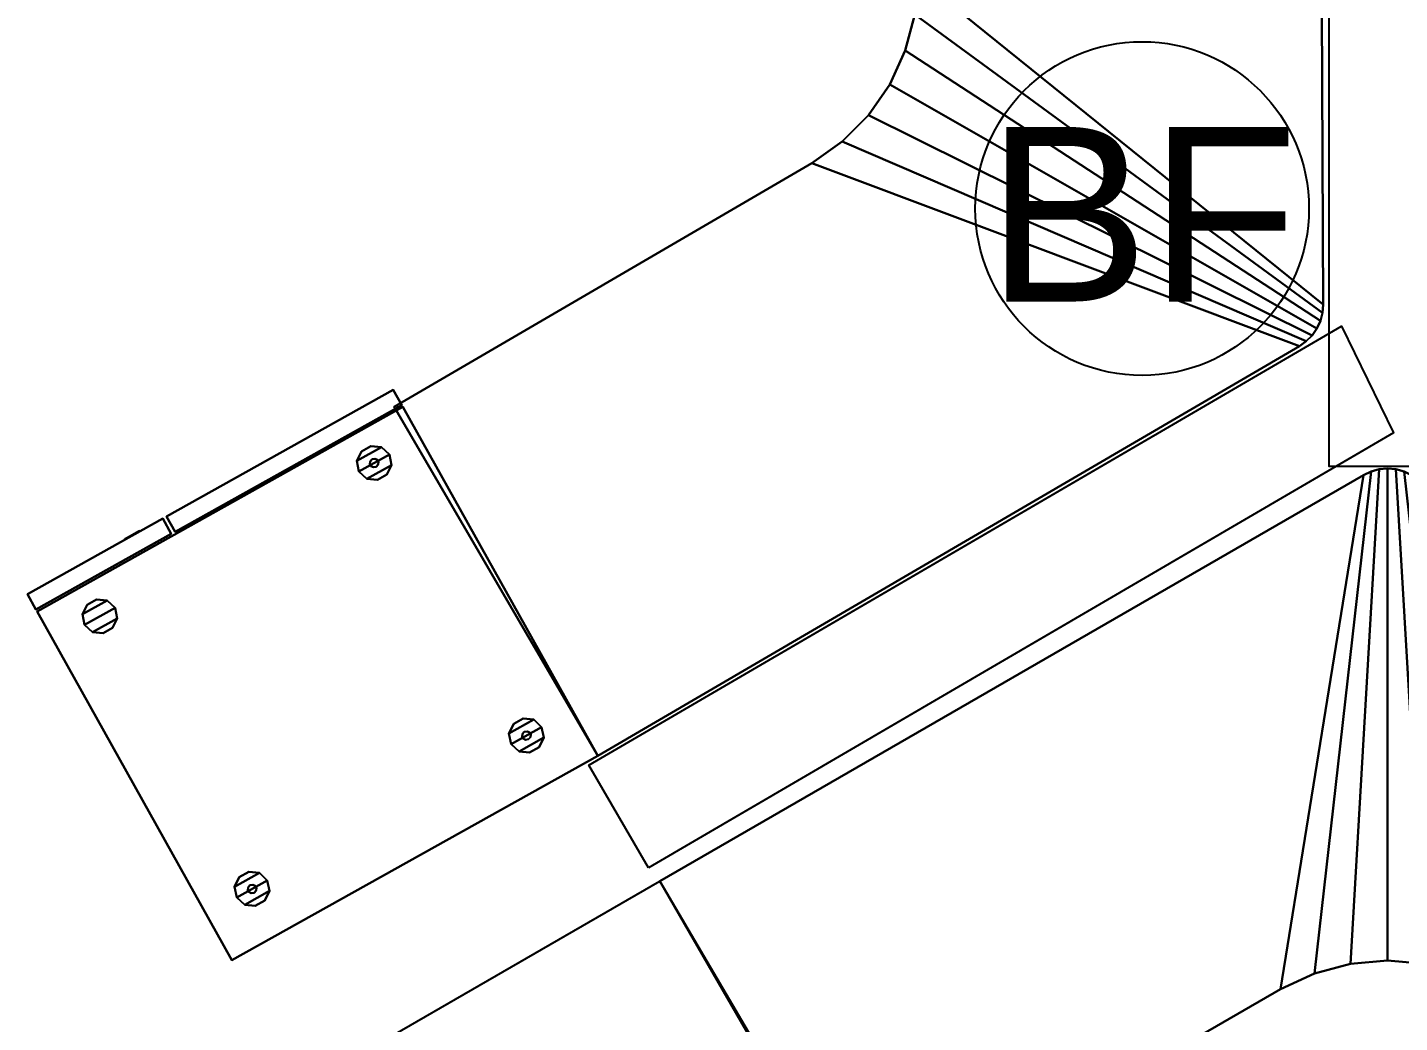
# Model space of a CAD drawing. Header units: inches. Extents: x 23 to 6400, y -2214 to 4412.
# Drawn here: x 3110.2 to 3188.8, y 153 to 210 of the extents above; entities that cross this region are included whole.
import ezdxf
from ezdxf.enums import TextEntityAlignment as Align

# ---------------------------------------------------------------- set-up
doc = ezdxf.new("R2010")
doc.units = ezdxf.units.IN
doc.header["$LTSCALE"] = 96
doc.header["$MEASUREMENT"] = 0
doc.layers.add('A-FURN-EXIST', color=33, linetype='Continuous')
doc.layers.add('A-Powr-Exst', color=15, linetype='Continuous')
doc.styles.add('OTJ_Title1', font='swiss.ttf')

# ---------------------------------------------------------------- blocks, each defined once
blk = doc.blocks.new('A$C39A66B45')
blk.add_circle((16.79, 9.555), 9.555)
at = {"color": 0, "linetype": 'ByBlock', "lineweight": -2, "style": 'OTJ_Title1', "flags": 8}
blk.add_attdef('CODE', text='', height=8, dxfattribs=at).set_placement((16.79, 9.233), align=Align.MIDDLE)
blk = doc.blocks.new('A$C1C1D4BE0')
at = {"lineweight": -3, "elevation": 27}
blk.add_lwpolyline([(377.472, 127.253), (392.472, 153.234), (367.948, 167.635), (352.948, 141.655)], close=True, dxfattribs=at)
at = {"lineweight": -3}
for points in [[(352.17, 142.319), (346.297, 145.735), (321.153, 102.625), (327.276, 99.643)], [(329.171, 95.402), (28.914, 95.402), (28.914, 103.357), (329.171, 103.357)]]:
    blk.add_lwpolyline(points, close=True, dxfattribs=at)
at = {"lineweight": -3, "flags": 1}
for tag, p, rotation in [('CAPPN', (29.083, 175.224, 27.25), 90), ('CAPMG', (29.083, 175.224, 27.25), 90), ('CAPMC', (29.083, 175.224, 27.25), 90), ('CAPQT', (29.083, 175.224, 27.25), 90), ('CAPDH', (29.083, 175.224, 27.25), 90), ('CAPGC', (29.083, 175.224, 27.25), 90), ('CAPPN', (29.083, 175.224, 26.75), 90), ('CAPMG', (29.083, 175.224, 26.75), 90), ('CAPMC', (29.083, 175.224, 26.75), 90), ('CAPQT', (29.083, 175.224, 26.75), 90), ('CAPDH', (29.083, 175.224, 26.75), 90), ('CAPGC', (29.083, 175.224, 26.75), 90), ('CAPPN', (53.083, 175.224, 27.25), 180), ('CAPMG', (53.083, 175.224, 27.25), 180), ('CAPMC', (53.083, 175.224, 27.25), 180), ('CAPQT', (53.083, 175.224, 27.25), 180), ('CAPDH', (53.083, 175.224, 27.25), 180), ('CAPGC', (53.083, 175.224, 27.25), 180), ('CAPPN', (109.066, 175.224, 27.25), 90), ('CAPMG', (109.066, 175.224, 27.25), 90), ('CAPMC', (109.066, 175.224, 27.25), 90), ('CAPQT', (109.066, 175.224, 27.25), 90), ('CAPDH', (109.066, 175.224, 27.25), 90), ('CAPGC', (109.066, 175.224, 27.25), 90), ('CAPPN', (109.066, 175.224, 26.75), 90), ('CAPMG', (109.066, 175.224, 26.75), 90), ('CAPMC', (109.066, 175.224, 26.75), 90), ('CAPQT', (109.066, 175.224, 26.75), 90), ('CAPDH', (109.066, 175.224, 26.75), 90), ('CAPGC', (109.066, 175.224, 26.75), 90), ('CAPPN', (133.066, 175.224, 27.25), 180), ('CAPMG', (133.066, 175.224, 27.25), 180), ('CAPMC', (133.066, 175.224, 27.25), 180), ('CAPQT', (133.066, 175.224, 27.25), 180), ('CAPDH', (133.066, 175.224, 27.25), 180), ('CAPGC', (133.066, 175.224, 27.25), 180), ('CAPPN', (247.065, 175.112, 27.25), 180), ('CAPMG', (247.065, 175.112, 27.25), 180), ('CAPMC', (247.065, 175.112, 27.25), 180), ('CAPQT', (247.065, 175.112, 27.25), 180), ('CAPDH', (247.065, 175.112, 27.25), 180), ('CAPGC', (247.065, 175.112, 27.25), 180), ('CAPPN', (346.296, 144.907, 28.25), 239.73323), ('CAPMG', (346.296, 144.907, 28.25), 239.73323), ('CAPMC', (346.296, 144.907, 28.25), 239.73323), ('CAPQT', (346.296, 144.907, 28.25), 239.73323), ('CAPDH', (346.296, 144.907, 28.25), 239.73323), ('CAPGC', (346.296, 144.907, 28.25), 239.73323), ('CAPPN', (109.065, 103.112, 27.25), 90), ('CAPMG', (109.065, 103.112, 27.25), 90), ('CAPMC', (109.065, 103.112, 27.25), 90), ('CAPQT', (109.065, 103.112, 27.25), 90), ('CAPDH', (109.065, 103.112, 27.25), 90), ('CAPGC', (109.065, 103.112, 27.25), 90), ('CAPPN', (199.065, 103.112, 27.25), 180), ('CAPMG', (199.065, 103.112, 27.25), 180), ('CAPMC', (199.065, 103.112, 27.25), 180), ('CAPQT', (199.065, 103.112, 27.25), 180), ('CAPDH', (199.065, 103.112, 27.25), 180), ('CAPGC', (199.065, 103.112, 27.25), 180), ('CAPPN', (247.065, 103.112, 27.25), 180), ('CAPMG', (247.065, 103.112, 27.25), 180), ('CAPMC', (247.065, 103.112, 27.25), 180), ('CAPQT', (247.065, 103.112, 27.25), 180), ('CAPDH', (247.065, 103.112, 27.25), 180), ('CAPGC', (247.065, 103.112, 27.25), 180), ('CAPMG', (273.388, 103.264), 180), ('CAPMC', (273.388, 103.264), 180), ('CAPQT', (273.388, 103.264), 180), ('CAPDH', (273.388, 103.264), 180), ('CAPGC', (273.388, 103.264), 180), ('CAPPN', (273.388, 103.264), 180), ('CAPPN', (247.923, 96.112, 27.25), 270), ('CAPMG', (247.923, 96.112, 27.25), 270), ('CAPMC', (247.923, 96.112, 27.25), 270), ('CAPQT', (247.923, 96.112, 27.25), 270), ('CAPDH', (247.923, 96.112, 27.25), 270), ('CAPGC', (247.923, 96.112, 27.25), 270), ('CAPPN', (352.407, 58.005, 28.25), 120), ('CAPMG', (352.407, 58.005, 28.25), 120), ('CAPMC', (352.407, 58.005, 28.25), 120), ('CAPQT', (352.407, 58.005, 28.25), 120), ('CAPDH', (352.407, 58.005, 28.25), 120), ('CAPGC', (352.407, 58.005, 28.25), 120), ('CAPPN', (364.648, 37.203), 120.80365), ('CAPMG', (364.648, 37.203), 120.80365), ('CAPMC', (364.648, 37.203), 120.80365), ('CAPQT', (364.648, 37.203), 120.80365), ('CAPDH', (364.648, 37.203), 120.80365), ('CAPGC', (364.648, 37.203), 120.80365), ('CAPPN', (359.049, 33.971), 119.19635), ('CAPMG', (359.049, 33.971), 119.19635), ('CAPMC', (359.049, 33.971), 119.19635), ('CAPDH', (359.049, 33.971), 119.19635), ('CAPGC', (359.049, 33.971), 119.19635), ('CAPQT', (359.049, 33.971), 119.19635)]:
    blk.add_attdef(tag, p, '', height=0.001, rotation=rotation, dxfattribs=at)
for tag, p in [('CAPPN', (109.923, 96.112, 27.25)), ('CAPMG', (109.923, 96.112, 27.25)), ('CAPMC', (109.923, 96.112, 27.25)), ('CAPQT', (109.923, 96.112, 27.25)), ('CAPDH', (109.923, 96.112, 27.25)), ('CAPGC', (109.923, 96.112, 27.25)), ('CAPPN', (157.923, 96.112, 27.25)), ('CAPMG', (157.923, 96.112, 27.25)), ('CAPMC', (157.923, 96.112, 27.25)), ('CAPQT', (157.923, 96.112, 27.25)), ('CAPDH', (157.923, 96.112, 27.25)), ('CAPGC', (157.923, 96.112, 27.25)), ('CAPPN', (249.583, 96.112)), ('CAPMG', (249.583, 96.112)), ('CAPMC', (249.583, 96.112)), ('CAPQT', (249.583, 96.112)), ('CAPDH', (249.583, 96.112)), ('CAPGC', (249.583, 96.112)), ('CAPPN', (273.583, 96.112, 28.25)), ('CAPMG', (273.583, 96.112, 28.25)), ('CAPMC', (273.583, 96.112, 28.25)), ('CAPQT', (273.583, 96.112, 28.25)), ('CAPDH', (273.583, 96.112, 28.25)), ('CAPGC', (273.583, 96.112, 28.25)), ('CAPPN', (29.941, 24.112, 27.25)), ('CAPMG', (29.941, 24.112, 27.25)), ('CAPMC', (29.941, 24.112, 27.25)), ('CAPQT', (29.941, 24.112, 27.25)), ('CAPDH', (29.941, 24.112, 27.25)), ('CAPGC', (29.941, 24.112, 27.25)), ('CAPPN', (109.923, 24.112, 27.25)), ('CAPMG', (109.923, 24.112, 27.25)), ('CAPMC', (109.923, 24.112, 27.25)), ('CAPQT', (109.923, 24.112, 27.25)), ('CAPDH', (109.923, 24.112, 27.25)), ('CAPGC', (109.923, 24.112, 27.25))]:
    blk.add_attdef(tag, p, '', height=0.001, dxfattribs=at)
at = {"lineweight": -3}
mesh = blk.add_polyface(dxfattribs=at)
corners = [(337.386, 177.392, 90.031), (336.513, 177.88, 90.031), (332.183, 170.132, 90.031), (333.056, 169.644, 90.031), (336.513, 177.88, 27), (332.183, 170.132, 27), (337.386, 177.392, 27), (333.056, 169.644, 27)]
mesh.append_faces([[corners[k] for k in face] for face in [(0, 1, 2, 3), (4, 5, 2, 1), (1, 0, 6, 4), (2, 5, 7, 3), (4, 6, 7, 5)]])
mesh = blk.add_polyface(dxfattribs=at)
corners = [(357.463, 166.172, 90.031), (345.756, 145.222, 90.031), (345.756, 145.222, 27), (357.463, 166.172, 27), (337.495, 177.331, 90.031), (325.787, 156.38, 90.031), (325.787, 156.38, 27), (337.495, 177.331, 27)]
mesh.append_faces([[corners[k] for k in face] for face in [(0, 1, 2, 3), (0, 4, 5, 1), (6, 2, 1, 5), (4, 0, 3, 7), (4, 7, 6, 5), (7, 3, 2, 6)]])
mesh = blk.add_polyface(dxfattribs=at)
corners = [(337.289, 172.864, 26.5), (337.289, 172.864, 26.625), (336.862, 173.317, 26.625), (336.862, 173.317, 26.5), (337.899, 172.738, 26.5), (337.899, 172.738, 26.625), (336.806, 173.921, 26.625), (336.806, 173.921, 26.5), (338.443, 173.006, 26.5), (338.443, 173.006, 26.625), (337.111, 174.467, 26.5), (337.111, 174.467, 26.625), (337.655, 174.735, 26.625), (337.655, 174.735, 26.5), (338.265, 174.609, 26.5), (338.265, 174.609, 26.625), (338.692, 174.156, 26.625), (338.692, 174.156, 26.5), (338.748, 173.552, 26.625), (338.748, 173.552, 26.5)]
mesh.append_faces([[corners[k] for k in face] for face in [(0, 1, 2, 3), (4, 5, 1, 0), (3, 2, 6, 7), (8, 9, 5, 4), (10, 11, 12, 13), (14, 15, 16, 17), (17, 16, 18, 19), (13, 12, 15, 14), (7, 6, 11, 10), (19, 18, 9, 8)]])
mesh.append_faces([[corners[k] for k in face] for face in [(16, 5, 9, 18)]], dxfattribs={"vtx0": -1})
mesh.append_faces([[corners[k] for k in face] for face in [(15, 1, 5, 16)]], dxfattribs={"vtx0": -1, "vtx2": -1})
mesh.append_faces([[corners[k] for k in face] for face in [(15, 12, 2, 1)]], dxfattribs={"vtx1": -1, "vtx3": -1})
mesh.append_faces([[corners[k] for k in face] for face in [(12, 11, 6, 2)]], dxfattribs={"vtx3": -1})
mesh = blk.add_polyface(dxfattribs=at)
corners = [(333.376, 172.33, 75.969), (333.345, 172.275, 75.719), (333.01, 171.675, 76.406), (333.132, 171.893, 76.469), (333.254, 172.112, 76.406), (333.345, 172.275, 76.219), (333.132, 171.893, 75.469), (333.01, 171.675, 75.562), (332.918, 171.512, 75.719), (332.888, 171.457, 75.969), (333.254, 172.112, 75.562), (332.918, 171.512, 76.219)]
mesh.append_faces([[corners[k] for k in face] for face in [(0, 3, 4, 5)]], dxfattribs={"vtx0": -1})
mesh.append_faces([[corners[k] for k in face] for face in [(0, 1, 2, 3), (10, 6, 9, 11), (1, 10, 11, 2)]], dxfattribs={"vtx1": -1, "vtx3": -1})
mesh.append_faces([[corners[k] for k in face] for face in [(6, 7, 8, 9)]], dxfattribs={"vtx3": -1})
mesh = blk.add_polyface(dxfattribs=at)
corners = [(332.061, 169.914, 73.625), (332.934, 169.426, 73.625), (332.934, 169.426, 62.25), (332.061, 169.914, 62.25), (324.805, 156.929, 73.625), (324.805, 156.929, 62.25), (325.678, 156.441, 62.25), (325.678, 156.441, 73.625)]
mesh.append_faces([[corners[k] for k in face] for face in [(0, 1, 2, 3), (4, 5, 6, 7), (3, 5, 4, 0), (2, 6, 5, 3), (1, 0, 4, 7)]])
mesh = blk.add_polyface(dxfattribs=at)
corners = [(332.061, 169.914, 90.031), (332.934, 169.426, 90.031), (332.934, 169.426, 73.969), (332.061, 169.914, 73.969), (324.805, 156.929, 90.031), (324.805, 156.929, 73.969), (325.678, 156.441, 73.969), (325.678, 156.441, 90.031)]
mesh.append_faces([[corners[k] for k in face] for face in [(0, 1, 2, 3), (4, 5, 6, 7), (3, 5, 4, 0), (1, 0, 4, 7), (2, 6, 5, 3)]])
mesh = blk.add_polyface(dxfattribs=at)
corners = [(332.934, 169.426, 61.875), (332.061, 169.914, 61.875), (324.805, 156.929, 61.875), (325.678, 156.441, 61.875), (332.934, 169.426, 50.5), (325.678, 156.441, 50.5), (324.805, 156.929, 50.5), (332.061, 169.914, 50.5)]
mesh.append_faces([[corners[k] for k in face] for face in [(0, 1, 2, 3), (4, 5, 6, 7), (2, 6, 5, 3), (7, 6, 2, 1), (1, 0, 4, 7)]])
mesh = blk.add_polyface(dxfattribs=at)
corners = [(332.061, 169.914, 50.125), (332.934, 169.426, 50.125), (332.934, 169.426, 38.75), (332.061, 169.914, 38.75), (324.805, 156.929, 50.125), (324.805, 156.929, 38.75), (325.678, 156.441, 38.75), (325.678, 156.441, 50.125)]
mesh.append_faces([[corners[k] for k in face] for face in [(0, 1, 2, 3), (4, 5, 6, 7), (3, 5, 4, 0), (2, 6, 5, 3), (1, 0, 4, 7)]])
mesh = blk.add_polyface(dxfattribs=at)
corners = [(332.061, 169.914, 38.375), (332.934, 169.426, 38.375), (332.934, 169.426, 27), (332.061, 169.914, 27), (324.805, 156.929, 38.375), (324.805, 156.929, 27), (325.678, 156.441, 27), (325.678, 156.441, 38.375)]
mesh.append_faces([[corners[k] for k in face] for face in [(0, 1, 2, 3), (4, 5, 6, 7), (3, 5, 4, 0), (1, 0, 4, 7), (2, 6, 5, 3)]])
mesh = blk.add_polyface(dxfattribs=at)
corners = [(353.259, 166.016, 26.5), (353.259, 166.016, 26.625), (353.869, 165.89, 26.625), (353.869, 165.89, 26.5), (354.296, 165.437, 26.625), (354.296, 165.437, 26.5), (354.047, 164.287, 26.5), (354.047, 164.287, 26.625), (353.503, 164.018, 26.625), (353.503, 164.018, 26.5), (354.352, 164.832, 26.5), (354.352, 164.832, 26.625), (352.893, 164.144, 26.5), (352.893, 164.144, 26.625), (352.467, 164.597, 26.625), (352.467, 164.597, 26.5), (352.41, 165.202, 26.5), (352.41, 165.202, 26.625), (352.715, 165.747, 26.625), (352.715, 165.747, 26.5)]
mesh.append_faces([[corners[k] for k in face] for face in [(0, 1, 2, 3), (3, 2, 4, 5), (6, 7, 8, 9), (10, 11, 7, 6), (12, 13, 14, 15), (9, 8, 13, 12), (16, 17, 18, 19), (15, 14, 17, 16), (5, 4, 11, 10), (19, 18, 1, 0)]])
mesh.append_faces([[corners[k] for k in face] for face in [(4, 8, 7, 11)]], dxfattribs={"vtx0": -1})
mesh.append_faces([[corners[k] for k in face] for face in [(2, 13, 8, 4)]], dxfattribs={"vtx0": -1, "vtx2": -1})
mesh.append_faces([[corners[k] for k in face] for face in [(2, 1, 14, 13)]], dxfattribs={"vtx1": -1, "vtx3": -1})
mesh.append_faces([[corners[k] for k in face] for face in [(1, 18, 17, 14)]], dxfattribs={"vtx3": -1})
mesh = blk.add_polyface(dxfattribs=at)
corners = [(353.205, 164.829, 26.625), (353.314, 164.768, 26.625), (353.314, 164.768, 27), (353.205, 164.829, 27), (353.294, 165.245, 27), (353.449, 165.266, 27), (353.449, 165.266, 26.625), (353.294, 165.245, 26.625), (353.558, 165.205, 27), (353.558, 165.205, 26.625), (353.469, 164.789, 26.625), (353.599, 164.895, 26.625), (353.599, 164.895, 27), (353.469, 164.789, 27), (353.621, 165.062, 27), (353.621, 165.062, 26.625), (353.163, 165.139, 27), (353.163, 165.139, 26.625), (353.141, 164.972, 26.625), (353.141, 164.972, 27)]
mesh.append_faces([[corners[k] for k in face] for face in [(0, 1, 2, 3), (4, 5, 6, 7), (5, 8, 9, 6), (10, 11, 12, 13), (14, 12, 11, 15), (8, 14, 15, 9), (16, 4, 7, 17), (17, 18, 19, 16), (1, 10, 13, 2), (18, 0, 3, 19)]])
mesh = blk.add_polyface(dxfattribs=at)
corners = [(328.509, 157.15, 26.5), (328.509, 157.15, 26.625), (328.082, 157.604, 26.625), (328.082, 157.604, 26.5), (329.119, 157.024, 26.5), (329.119, 157.024, 26.625), (328.331, 158.753, 26.5), (328.331, 158.753, 26.625), (328.875, 159.022, 26.625), (328.875, 159.022, 26.5), (328.026, 158.208, 26.5), (328.026, 158.208, 26.625), (329.484, 158.896, 26.5), (329.484, 158.896, 26.625), (329.911, 158.443, 26.625), (329.911, 158.443, 26.5), (329.967, 157.839, 26.625), (329.967, 157.839, 26.5), (329.663, 157.293, 26.625), (329.663, 157.293, 26.5)]
mesh.append_faces([[corners[k] for k in face] for face in [(0, 1, 2, 3), (4, 5, 1, 0), (6, 7, 8, 9), (10, 11, 7, 6), (12, 13, 14, 15), (15, 14, 16, 17), (17, 16, 18, 19), (9, 8, 13, 12), (3, 2, 11, 10), (19, 18, 5, 4)]])
mesh.append_faces([[corners[k] for k in face] for face in [(14, 5, 18, 16)]], dxfattribs={"vtx0": -1})
mesh.append_faces([[corners[k] for k in face] for face in [(13, 1, 5, 14)]], dxfattribs={"vtx0": -1, "vtx2": -1})
mesh.append_faces([[corners[k] for k in face] for face in [(13, 8, 2, 1)]], dxfattribs={"vtx1": -1, "vtx3": -1})
mesh.append_faces([[corners[k] for k in face] for face in [(8, 7, 11, 2)]], dxfattribs={"vtx3": -1})
mesh = blk.add_polyface(dxfattribs=at)
corners = [(328.778, 158.145, 27), (328.909, 158.251, 27), (328.909, 158.251, 26.625), (328.778, 158.145, 26.625), (328.757, 157.978, 26.625), (328.757, 157.978, 27), (328.82, 157.836, 26.625), (328.929, 157.775, 26.625), (328.929, 157.775, 27), (328.82, 157.836, 27), (329.084, 157.795, 26.625), (329.084, 157.795, 27), (329.064, 158.272, 27), (329.173, 158.211, 27), (329.173, 158.211, 26.625), (329.064, 158.272, 26.625), (329.237, 158.068, 27), (329.237, 158.068, 26.625), (329.215, 157.901, 27), (329.215, 157.901, 26.625)]
mesh.append_faces([[corners[k] for k in face] for face in [(0, 1, 2, 3), (3, 4, 5, 0), (6, 7, 8, 9), (7, 10, 11, 8), (12, 13, 14, 15), (13, 16, 17, 14), (16, 18, 19, 17), (10, 19, 18, 11), (1, 12, 15, 2), (4, 6, 9, 5)]])
mesh = blk.add_polyface(dxfattribs=at)
corners = [(301.189, 126.885, 27), (319.917, 103.673, 27), (273.391, 103.889, 27), (273.499, 127.014, 27), (321.294, 104.035, 27), (307.322, 128.498, 27), (309.076, 129.714, 27), (321.688, 104.308, 27), (310.593, 131.217, 27), (322.028, 104.645, 27), (311.826, 132.961, 27), (322.305, 105.036, 27), (345.756, 145.222, 27), (325.783, 156.877, 27), (320.858, 103.834, 27), (305.382, 127.604, 27), (320.395, 103.712, 27), (303.317, 127.061, 27)]
mesh.append_faces([[corners[k] for k in face] for face in [(0, 1, 2, 3)]], dxfattribs={"vtx0": -1})
mesh.append_faces([[corners[k] for k in face] for face in [(4, 5, 6, 7), (8, 9, 7, 6), (9, 8, 10, 11), (5, 4, 14, 15), (15, 14, 16, 17), (1, 0, 17, 16)]], dxfattribs={"vtx0": -1, "vtx2": -1})
mesh.append_faces([[corners[k] for k in face] for face in [(12, 11, 10, 13)]], dxfattribs={"vtx1": -1})
mesh = blk.add_polyface(dxfattribs=at)
corners = [(319.917, 103.673, 28.25), (301.189, 126.885, 28.25), (273.499, 127.014, 28.25), (273.391, 103.889, 28.25), (303.317, 127.061, 28.25), (320.395, 103.712, 28.25), (320.858, 103.834, 28.25), (305.382, 127.604, 28.25), (309.076, 129.714, 28.25), (307.322, 128.498, 28.25), (321.294, 104.035, 28.25), (321.688, 104.308, 28.25), (322.028, 104.645, 28.25), (310.593, 131.217, 28.25), (311.826, 132.961, 28.25), (322.305, 105.036, 28.25), (325.783, 156.877, 28.25), (345.756, 145.222, 28.25)]
mesh.append_faces([[corners[k] for k in face] for face in [(0, 1, 2, 3)]], dxfattribs={"vtx0": -1})
mesh.append_faces([[corners[k] for k in face] for face in [(16, 14, 15, 17)]], dxfattribs={"vtx1": -1})
mesh.append_faces([[corners[k] for k in face] for face in [(4, 1, 0, 5), (5, 6, 7, 4), (8, 9, 10, 11), (11, 12, 13, 8), (14, 13, 12, 15), (6, 10, 9, 7)]], dxfattribs={"vtx1": -1, "vtx3": -1})
mesh = blk.add_polyface(dxfattribs=at)
corners = [(344.479, 150.303, 26.5), (344.479, 150.303, 26.625), (345.088, 150.177, 26.625), (345.088, 150.177, 26.5), (345.515, 149.723, 26.5), (345.515, 149.723, 26.625), (345.572, 149.119, 26.625), (345.572, 149.119, 26.5), (343.935, 150.034, 26.5), (343.935, 150.034, 26.625), (345.267, 148.574, 26.5), (345.267, 148.574, 26.625), (344.723, 148.305, 26.625), (344.723, 148.305, 26.5), (344.113, 148.431, 26.5), (344.113, 148.431, 26.625), (343.686, 148.884, 26.625), (343.686, 148.884, 26.5), (343.63, 149.488, 26.625), (343.63, 149.488, 26.5)]
mesh.append_faces([[corners[k] for k in face] for face in [(0, 1, 2, 3), (4, 5, 6, 7), (3, 2, 5, 4), (8, 9, 1, 0), (10, 11, 12, 13), (14, 15, 16, 17), (13, 12, 15, 14), (17, 16, 18, 19), (7, 6, 11, 10), (19, 18, 9, 8)]])
mesh.append_faces([[corners[k] for k in face] for face in [(5, 12, 11, 6)]], dxfattribs={"vtx0": -1})
mesh.append_faces([[corners[k] for k in face] for face in [(2, 15, 12, 5)]], dxfattribs={"vtx0": -1, "vtx2": -1})
mesh.append_faces([[corners[k] for k in face] for face in [(2, 1, 16, 15)]], dxfattribs={"vtx1": -1, "vtx3": -1})
mesh.append_faces([[corners[k] for k in face] for face in [(1, 9, 18, 16)]], dxfattribs={"vtx3": -1})
mesh = blk.add_polyface(dxfattribs=at)
corners = [(344.424, 149.116, 26.625), (344.533, 149.055, 26.625), (344.533, 149.055, 27), (344.424, 149.116, 27), (344.361, 149.259, 26.625), (344.361, 149.259, 27), (344.688, 149.076, 26.625), (344.688, 149.076, 27), (344.668, 149.553, 27), (344.777, 149.492, 27), (344.777, 149.492, 26.625), (344.668, 149.553, 26.625), (344.513, 149.532, 27), (344.513, 149.532, 26.625), (344.841, 149.349, 27), (344.819, 149.182, 27), (344.819, 149.182, 26.625), (344.841, 149.349, 26.625), (344.382, 149.426, 27), (344.382, 149.426, 26.625)]
mesh.append_faces([[corners[k] for k in face] for face in [(0, 1, 2, 3), (4, 0, 3, 5), (1, 6, 7, 2), (8, 9, 10, 11), (12, 8, 11, 13), (14, 15, 16, 17), (9, 14, 17, 10), (18, 12, 13, 19), (6, 16, 15, 7), (19, 4, 5, 18)]])
mesh = blk.add_polyface(dxfattribs=at)
corners = [(359.129, 106.111, 27), (329.684, 101.361, 27), (352.948, 141.655, 27), (372.975, 130.092, 27), (329.316, 99.986, 27), (357.488, 99.986, 27), (357.674, 97.859, 27), (329.358, 99.509, 27), (358.227, 95.796, 27), (329.482, 99.046, 27), (359.129, 93.861, 27), (329.684, 98.611, 27), (352.948, 58.317, 27), (372.975, 69.88, 27), (329.358, 100.464, 27), (357.674, 102.113, 27), (329.482, 100.927, 27), (358.227, 104.176, 27)]
mesh.append_faces([[corners[k] for k in face] for face in [(0, 1, 2, 3)]], dxfattribs={"vtx0": -1})
mesh.append_faces([[corners[k] for k in face] for face in [(4, 5, 6, 7), (8, 9, 7, 6), (9, 8, 10, 11), (5, 4, 14, 15), (15, 14, 16, 17), (1, 0, 17, 16)]], dxfattribs={"vtx0": -1, "vtx2": -1})
mesh.append_faces([[corners[k] for k in face] for face in [(12, 11, 10, 13)]], dxfattribs={"vtx1": -1})
mesh = blk.add_polyface(dxfattribs=at)
corners = [(329.684, 101.361, 28.25), (359.129, 106.111, 28.25), (372.975, 130.092, 28.25), (352.948, 141.655, 28.25), (358.227, 104.176, 28.25), (329.482, 100.927, 28.25), (329.358, 100.464, 28.25), (357.674, 102.113, 28.25), (357.674, 97.859, 28.25), (357.488, 99.986, 28.25), (329.316, 99.986, 28.25), (329.358, 99.509, 28.25), (329.482, 99.046, 28.25), (358.227, 95.796, 28.25), (359.129, 93.861, 28.25), (329.684, 98.611, 28.25), (372.975, 69.88, 28.25), (352.948, 58.317, 28.25)]
mesh.append_faces([[corners[k] for k in face] for face in [(0, 1, 2, 3)]], dxfattribs={"vtx0": -1})
mesh.append_faces([[corners[k] for k in face] for face in [(16, 14, 15, 17)]], dxfattribs={"vtx1": -1})
mesh.append_faces([[corners[k] for k in face] for face in [(4, 1, 0, 5), (5, 6, 7, 4), (8, 9, 10, 11), (11, 12, 13, 8), (14, 13, 12, 15), (6, 10, 9, 7)]], dxfattribs={"vtx1": -1, "vtx3": -1})

msp = doc.modelspace()

# ---------------------------------------------------------------- block references
at = {"layer": 'A-FURN-EXIST', "xscale": -1, "rotation": 90}
msp.add_blockref('A$C1C1D4BE0', (3288.126, 514.035), dxfattribs=at)
at = {"layer": 'A-Powr-Exst', "color": 15, "linetype": 'Continuous', "lineweight": -3}
ref = msp.add_blockref('A$C39A66B45', (3157.294, 190.05), dxfattribs=at)
ref.add_attrib('CODE', 'BF', dxfattribs={"layer": '0', "color": 0, "linetype": 'ByBlock', "lineweight": -2, "height": 10, "style": 'OTJ_Title1', "flags": 8}).set_placement((3174.085, 199.283), align=Align.MIDDLE)

doc.saveas('drawing.dxf')
